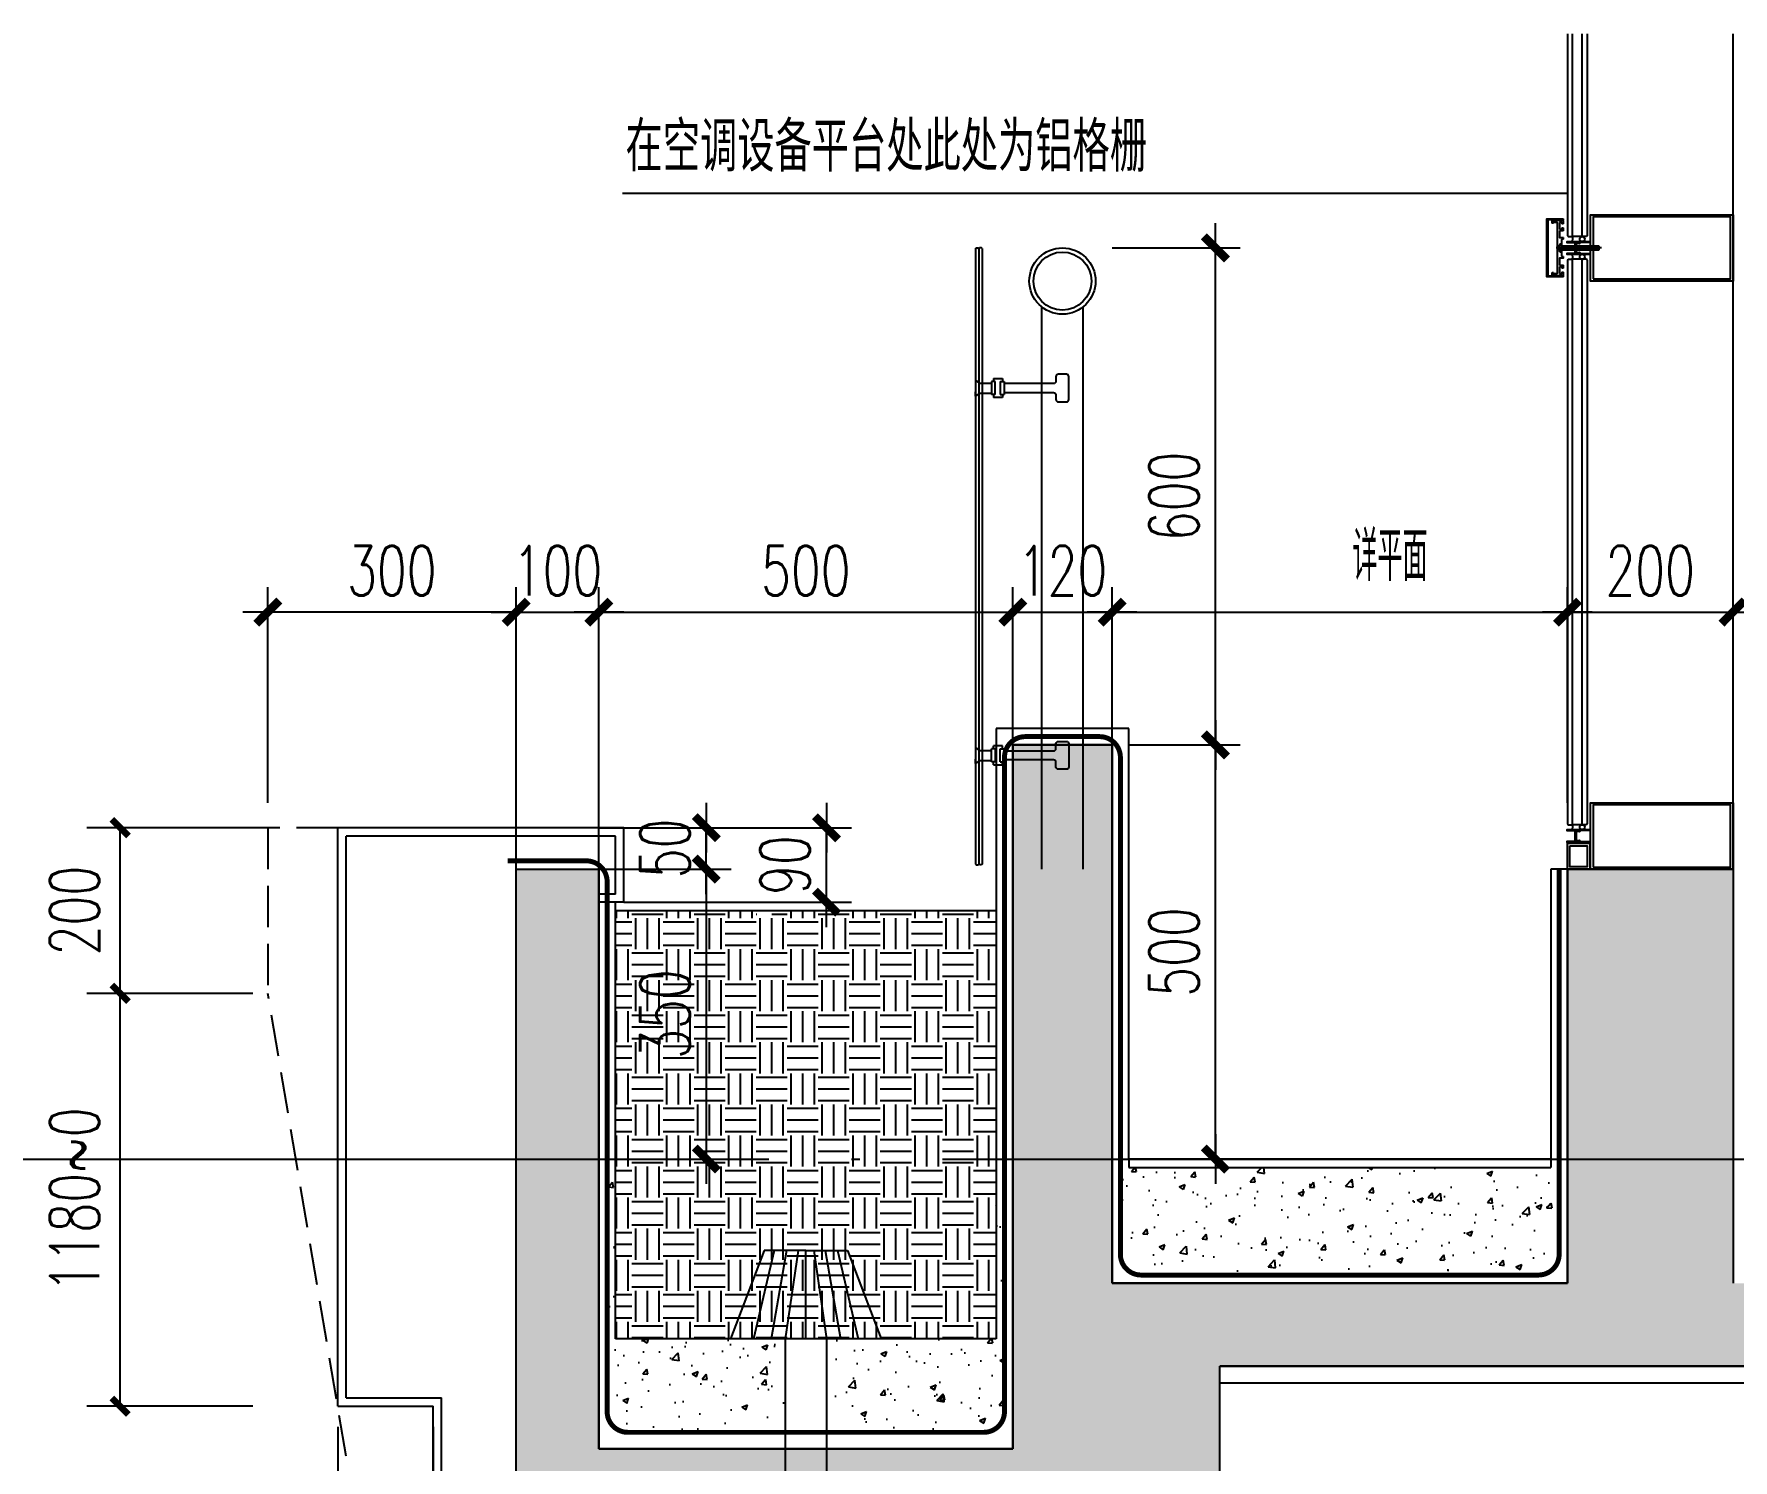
# Model space of a CAD drawing. Extents: x 1980812 to 2578970, y -669191 to 284498.
# Drawn here: x 2427848 to 2429900, y -397769 to -396048 of the extents above; entities that cross this region are included whole.
import ezdxf
from ezdxf.enums import TextEntityAlignment as Align

# ---------------------------------------------------------------- set-up
doc = ezdxf.new("R2010")
doc.units = 0
doc.header["$LTSCALE"] = 1000
doc.header["$MEASUREMENT"] = 0
for name, pattern in [('CENTER', [2, 1.25, -0.25, 0.25, -0.25]), ('DASH', [0.35, 0.25, -0.1]), ('DOTE', [2.42, 2, -0.2, 0.02, -0.2]), ('HIDDEN', [0.375, 0.25, -0.125]), ('HIDDEN2', [0.1875, 0.125, -0.0625])]:
    doc.linetypes.add(name, pattern=pattern)
for name, color, linetype in [('A-SECT-MCUT', 1, 'Continuous'), ('A-SECT-MCUT-FINE', 137, 'Continuous'), ('DIM_IDEN', 3, 'Continuous'), ('DIM_SYMB', 3, 'Continuous'), ('dote', 1, 'DOTE'), ('ELEV-4-RAIL', 251, 'Continuous'), ('PUB_DIM', 3, 'Continuous'), ('SF', 1, 'Continuous'), ('TEXT', 7, 'Continuous'), ('WALL', 4, 'Continuous'), ('WINDOW', 2, 'Continuous'), ('柱墙填充', 181, 'Continuous'), ('栏杆', 143, 'Continuous'), ('详细标注', 231, 'Continuous'), ('铝板', 31, 'Continuous'), ('防水卷材', 6, 'DASH'), ('面层', 31, 'Continuous')]:
    doc.layers.add(name, color=color, linetype=linetype)
doc.styles.add('_TCH_DIM_T3', font='SIMPLEX', dxfattribs={"width": 0.705882, "bigfont": 'GBCBIG'})
doc.styles.add('DIM_FONT', font='SIMPLEX', dxfattribs={"width": 0.7, "bigfont": 'GBCBIG'})
doc.styles.add('FSJ-SHX', font='txtw.shx', dxfattribs={"width": 0.75, "bigfont": 'hztxtw.shx'})
doc.styles.add('ROMANS', font='simplex_.ttf', dxfattribs={"width": 0.8, "height": 500})
doc.dimstyles.new('_TCH_ARCH&&20', dxfattribs={"dimtxt": 59.5, "dimasz": 20, "dimexe": 40, "dimexo": 4, "dimgap": 25.25, "dimtad": 1, "dimdec": 0, "dimzin": 0, "dimdsep": 46, "dimtxsty": '_TCH_DIM_T3', "dimblk": 'ARCHTICK', "dimcen": 0.09, "dimclrt": 7, "dimazin": 2, "dimtfac": 1, "dimtdec": 0, "dimtix": 1, "dimtmove": 2, "dimatfit": 3, "dimfxl": 1, "dimtolj": 1, "dimtzin": 0, "dimarcsym": 0})
doc.dimstyles.new('DIMN20', dxfattribs={"dimscale": 0.2, "dimtxt": 300, "dimasz": 1, "dimexe": 150, "dimexo": 0, "dimgap": 100, "dimtad": 1, "dimdec": 0, "dimzin": 0, "dimdsep": 46, "dimtxsty": 'DIM_FONT', "dimblk1": '_DIMX', "dimblk2": '_DIMX', "dimsah": 1, "dimcen": 0.09, "dimclrd": 256, "dimclre": 256, "dimclrt": 7, "dimadec": 0, "dimazin": 0, "dimtfac": 1, "dimtdec": 0, "dimtix": 1, "dimtmove": 2, "dimatfit": 3, "dimldrblk": '_DIMX', "dimfxl": 150, "dimtolj": 1, "dimtzin": 0, "dimarcsym": 0})

# ---------------------------------------------------------------- blocks, each defined once
blk = doc.blocks.new('M5x45_Pan')
at = {"color": 8, "linetype": 'HIDDEN'}
for p, q in [((0, 1.9), (45, 1.9)), ((44.4, -2.5), (44.4, 2.5)), ((0, -1.9), (45, -1.9))]:
    blk.add_line(p, q, dxfattribs=at)
at = {"color": 0, "linetype": 'ByBlock'}
blk.add_lwpolyline([(-1.4, -4.8), (0, -4.8), (0, 4.7), (-1.4, 4.7, 0.228537), (-2.2, 4.4, 0.349288), (-2.2, -4.4, 0.228537)], format="xyb", close=True, dxfattribs=at)
at = {"color": 8, "linetype": 'HIDDEN2'}
blk.add_lwpolyline([(-3.7, 0.7), (-1.8, 0.7), (-1.8, -0.8), (-3.7, -0.8)], dxfattribs=at)
at = {"color": 8, "linetype": 'ByBlock'}
blk.add_lwpolyline([(0, 2.5), (44.4, 2.5), (45, 1.9), (45, -1.9), (44.4, -2.5), (0, -2.5)], dxfattribs=at)
at = {"layer": 'TEXT', "color": 8, "linetype": 'CENTER'}
blk.add_line((48, 0), (-6.7, 0), dxfattribs=at)
at = {"layer": 'Defpoints', "color": 8, "style": 'ROMANS', "width": 0.8}
blk.add_text('M5x45', height=1, rotation=90, dxfattribs=at).set_placement((-1, 0), align=Align.MIDDLE)
blk = doc.blocks.new('_DIMX')
blk.add_line((-150, 0), (150, 0))
at = {"const_width": 50}
blk.add_lwpolyline([(-70, -70), (70, 70)], dxfattribs=at)
blk = doc.blocks.new('*D2652')
at = {"layer": 'Defpoints', "color": 0, "transparency": 16777216}
for p in [(2429170.2, -396905.8), (2429275, -396905.8), (2429170.2, -397405.8, 0)]:
    blk.add_point(p, dxfattribs=at)
at = {"layer": '详细标注', "lineweight": -2, "transparency": 16777216}
for p, q in [((2429170.2, -396905.8), (2429305, -396905.8)), ((2429275, -397405.6), (2429275, -396906)), ((2429170.2, -397405.8), (2429305, -397405.8))]:
    blk.add_line(p, q, dxfattribs=at)
at = {"layer": '详细标注', "lineweight": -2, "transparency": 16777216, "xscale": 0.2, "yscale": 0.2, "zscale": 0.2}
for p, rotation in [((2429275, -396905.8), 90), ((2429275, -397405.8), 270)]:
    blk.add_blockref('_DIMX', p, dxfattribs=dict(at, rotation=rotation))
at = {"layer": '详细标注', "color": 7, "transparency": 16777216, "insert": (2429225, -397155.8), "char_height": 60, "attachment_point": 5, "rotation": 90, "style": 'DIM_FONT'}
blk.add_mtext('\\A1;500', dxfattribs=at)
blk = doc.blocks.new('*D2252')
at = {"layer": 'Defpoints', "color": 0, "transparency": 16777216}
for p in [(2429150.2, -396305.8), (2429275, -396305.8), (2429170.2, -396905.8)]:
    blk.add_point(p, dxfattribs=at)
at = {"layer": '详细标注', "lineweight": -2, "transparency": 16777216}
for p, q in [((2429150.2, -396305.8), (2429305, -396305.8)), ((2429275, -396905.6), (2429275, -396306)), ((2429170.2, -396905.8), (2429305, -396905.8))]:
    blk.add_line(p, q, dxfattribs=at)
at = {"layer": '详细标注', "lineweight": -2, "transparency": 16777216, "xscale": 0.2, "yscale": 0.2, "zscale": 0.2}
for p, rotation in [((2429275, -396305.8), 90), ((2429275, -396905.8), 270)]:
    blk.add_blockref('_DIMX', p, dxfattribs=dict(at, rotation=rotation))
at = {"layer": '详细标注', "color": 7, "transparency": 16777216, "insert": (2429225, -396605.8), "char_height": 60, "attachment_point": 5, "rotation": 90, "style": 'DIM_FONT'}
blk.add_mtext('\\A1;600', dxfattribs=at)
blk = doc.blocks.new('*D2653')
at = {"layer": 'Defpoints', "color": 0, "transparency": 16777216}
for p in [(2428530.2, -396745.5), (2428430.2, -397055.8), (2428530.2, -397055.8)]:
    blk.add_point(p, dxfattribs=at)
at = {"layer": '详细标注', "lineweight": -2, "transparency": 16777216}
for p, q in [((2428430.2, -397055.8), (2428430.2, -396715.5)), ((2428530.2, -397055.8), (2428530.2, -396715.5)), ((2428430, -396745.5), (2428429.8, -396745.5)), ((2428430.2, -396745.5), (2428530.2, -396745.5)), ((2428530.4, -396745.5), (2428530.6, -396745.5))]:
    blk.add_line(p, q, dxfattribs=at)
at = {"layer": '详细标注', "lineweight": -2, "transparency": 16777216, "xscale": 0.2, "yscale": 0.2, "zscale": 0.2}
blk.add_blockref('_DIMX', (2428430.2, -396745.5), dxfattribs=at)
at = {"layer": '详细标注', "lineweight": -2, "transparency": 16777216, "xscale": 0.2, "yscale": 0.2, "zscale": 0.2, "rotation": 180}
blk.add_blockref('_DIMX', (2428530.2, -396745.5), dxfattribs=at)
at = {"layer": '详细标注', "color": 7, "transparency": 16777216, "insert": (2428480.2, -396695.5), "char_height": 60, "attachment_point": 5, "style": 'DIM_FONT'}
blk.add_mtext('\\A1;100', dxfattribs=at)
blk = doc.blocks.new('*D2654')
at = {"layer": 'Defpoints', "color": 0, "transparency": 16777216}
for p in [(2429030.2, -396745.5), (2429030.2, -396905.8), (2428530.2, -397055.8)]:
    blk.add_point(p, dxfattribs=at)
at = {"layer": '详细标注', "lineweight": -2, "transparency": 16777216}
for p, q in [((2428530.2, -397055.8), (2428530.2, -396715.5)), ((2429030.2, -396905.8), (2429030.2, -396715.5)), ((2428530.4, -396745.5), (2429030, -396745.5))]:
    blk.add_line(p, q, dxfattribs=at)
at = {"layer": '详细标注', "lineweight": -2, "transparency": 16777216, "xscale": 0.2, "yscale": 0.2, "zscale": 0.2, "rotation": 180}
blk.add_blockref('_DIMX', (2428530.2, -396745.5), dxfattribs=at)
at = {"layer": '详细标注', "lineweight": -2, "transparency": 16777216, "xscale": 0.2, "yscale": 0.2, "zscale": 0.2}
blk.add_blockref('_DIMX', (2429030.2, -396745.5), dxfattribs=at)
at = {"layer": '详细标注', "color": 7, "transparency": 16777216, "insert": (2428780.2, -396695.5), "char_height": 60, "attachment_point": 5, "style": 'DIM_FONT'}
blk.add_mtext('\\A1;500', dxfattribs=at)
blk = doc.blocks.new('*D2655')
at = {"layer": 'Defpoints', "color": 0, "transparency": 16777216}
for p in [(2429150.2, -396745.5), (2429030.2, -396905.8), (2429150.2, -396905.8)]:
    blk.add_point(p, dxfattribs=at)
at = {"layer": '详细标注', "lineweight": -2, "transparency": 16777216}
for p, q in [((2429030.2, -396905.8), (2429030.2, -396715.5)), ((2429150.2, -396905.8), (2429150.2, -396715.5)), ((2429030, -396745.5), (2429029.8, -396745.5)), ((2429030.2, -396745.5), (2429150.2, -396745.5)), ((2429150.4, -396745.5), (2429150.6, -396745.5))]:
    blk.add_line(p, q, dxfattribs=at)
at = {"layer": '详细标注', "lineweight": -2, "transparency": 16777216, "xscale": 0.2, "yscale": 0.2, "zscale": 0.2}
blk.add_blockref('_DIMX', (2429030.2, -396745.5), dxfattribs=at)
at = {"layer": '详细标注', "lineweight": -2, "transparency": 16777216, "xscale": 0.2, "yscale": 0.2, "zscale": 0.2, "rotation": 180}
blk.add_blockref('_DIMX', (2429150.2, -396745.5), dxfattribs=at)
at = {"layer": '详细标注', "color": 7, "transparency": 16777216, "insert": (2429090.2, -396695.5), "char_height": 60, "attachment_point": 5, "style": 'DIM_FONT'}
blk.add_mtext('\\A1;120', dxfattribs=at)
blk = doc.blocks.new('*D2255')
at = {"layer": 'Defpoints', "color": 0, "transparency": 16777216}
for p in [(2429700.2, -396745.5), (2429150.2, -396905.8), (2429700.2, -396975.8, 0)]:
    blk.add_point(p, dxfattribs=at)
at = {"layer": '详细标注', "lineweight": -2, "transparency": 16777216}
for p, q in [((2429150.2, -396905.8), (2429150.2, -396715.5)), ((2429700.2, -396975.8), (2429700.2, -396715.5)), ((2429150.4, -396745.5), (2429700, -396745.5))]:
    blk.add_line(p, q, dxfattribs=at)
at = {"layer": '详细标注', "lineweight": -2, "transparency": 16777216, "xscale": 0.2, "yscale": 0.2, "zscale": 0.2, "rotation": 180}
blk.add_blockref('_DIMX', (2429150.2, -396745.5), dxfattribs=at)
at = {"layer": '详细标注', "lineweight": -2, "transparency": 16777216, "xscale": 0.2, "yscale": 0.2, "zscale": 0.2}
blk.add_blockref('_DIMX', (2429700.2, -396745.5), dxfattribs=at)
at = {"layer": '详细标注', "color": 7, "transparency": 16777216, "insert": (2429485.9, -396678.1), "char_height": 60, "attachment_point": 5, "style": 'DIM_FONT'}
blk.add_mtext('\\A1;详平面', dxfattribs=at)
blk = doc.blocks.new('*D2256')
at = {"layer": 'Defpoints', "color": 0, "transparency": 16777216}
for p in [(2429900.2, -396745.5), (2429700.2, -396975.8), (2429900.2, -396975.8, 0)]:
    blk.add_point(p, dxfattribs=at)
at = {"layer": '详细标注', "lineweight": -2, "transparency": 16777216}
for p, q in [((2429700.2, -396975.8), (2429700.2, -396715.5)), ((2429900.2, -396975.8), (2429900.2, -396715.5)), ((2429700.4, -396745.5), (2429900, -396745.5))]:
    blk.add_line(p, q, dxfattribs=at)
at = {"layer": '详细标注', "lineweight": -2, "transparency": 16777216, "xscale": 0.2, "yscale": 0.2, "zscale": 0.2, "rotation": 180}
blk.add_blockref('_DIMX', (2429700.2, -396745.5), dxfattribs=at)
at = {"layer": '详细标注', "lineweight": -2, "transparency": 16777216, "xscale": 0.2, "yscale": 0.2, "zscale": 0.2}
blk.add_blockref('_DIMX', (2429900.2, -396745.5), dxfattribs=at)
at = {"layer": '详细标注', "color": 7, "transparency": 16777216, "insert": (2429800.2, -396695.5), "char_height": 60, "attachment_point": 5, "style": 'DIM_FONT'}
blk.add_mtext('\\A1;200', dxfattribs=at)
blk = doc.blocks.new('A$C4E184874')
at = {"layer": 'A-SECT-MCUT'}
for radius in [40, 35]:
    blk.add_circle((-50, 710), radius, dxfattribs=at)
at = {"layer": 'A-SECT-MCUT-FINE'}
for p, q in [((-75, 0), (-75, 678.8)), ((-25, 0), (-25, 678.8)), ((-150.2, 586.9), (-135.6, 586.9)), ((-150.2, 574.8), (-135.6, 574.8)), ((-135.6, 588.6), (-135.6, 573)), ((-131.2, 588.6), (-135.6, 588.6)), ((-133.4, 592.2), (-133.4, 588.6)), ((-133.4, 592.2), (-122.6, 592.2)), ((-131.2, 573), (-131.2, 588.6)), ((-125.1, 588.6), (-120.4, 588.6)), ((-125.1, 588.6), (-125.1, 573)), ((-122.6, 592.2), (-122.6, 588.6)), ((-120.4, 588.6), (-120.4, 573)), ((-120.4, 588.4), (-120.4, 587.1)), ((-131.2, 573), (-135.6, 573)), ((-133.4, 572.8), (-133.4, 573)), ((-133.4, 572.8), (-133.4, 569.4)), ((-125.6, 569.4), (-133.4, 569.4)), ((-122.6, 569.4), (-125.6, 569.4)), ((-125.1, 573), (-120.4, 573)), ((-122.6, 573), (-122.6, 569.4)), ((-120.4, 574.5), (-120.4, 573.2)), ((-131.2, 145.1), (-135.6, 145.1)), ((-125.6, 148.8), (-133.4, 148.8)), ((-133.4, 145.4), (-133.4, 148.8)), ((-133.4, 145.4), (-133.4, 145.1)), ((-131.2, 145.1), (-131.2, 129.6)), ((-122.6, 148.8), (-125.6, 148.8)), ((-125.1, 145.1), (-120.4, 145.1)), ((-125.1, 129.6), (-125.1, 145.1)), ((-122.6, 145.1), (-122.6, 148.8)), ((-120.4, 129.6), (-120.4, 145.1)), ((-120.4, 143.7), (-120.4, 145)), ((-131.2, 129.6), (-135.6, 129.6)), ((-133.4, 125.9), (-133.4, 129.6)), ((-133.4, 125.9), (-122.6, 125.9)), ((-125.1, 129.6), (-120.4, 129.6)), ((-122.6, 125.9), (-122.6, 129.6)), ((-120.4, 129.8), (-120.4, 131.1))]:
    blk.add_line(p, q, dxfattribs=at)
for points in [[(-109.9, 575.4), (-60.8, 575.4, -0.414214), (-57.8, 572.4), (-57.8, 567, 0.44229), (-54.8, 564), (-45.2, 564, 0.398045), (-42.3, 567), (-42.3, 594.6, 0.414214), (-45.3, 597.6), (-54.8, 597.6, 0.414214), (-57.8, 594.6), (-57.8, 589.2, -0.414214), (-60.8, 586.2), (-109.9, 586.2)], [(-109.9, 142.8), (-60.8, 142.8, 0.414214), (-57.8, 145.8), (-57.8, 151.2, -0.44229), (-54.8, 154.2), (-45.2, 154.2, -0.398045), (-42.3, 151.2), (-42.3, 123.6, -0.414214), (-45.3, 120.6), (-54.8, 120.6, -0.414214), (-57.8, 123.6), (-57.8, 129, 0.414214), (-60.8, 132), (-109.9, 132)]]:
    blk.add_lwpolyline(points, format="xyb", dxfattribs=at)
for points in [[(-150.2, 586.9), (-155, 590.8), (-155, 585.4)], [(-150.2, 574.8), (-155, 570.9), (-155, 576.3)], [(-108.9, 586.2), (-120.4, 586.2)], [(-120.4, 575.4), (-108.9, 575.4)], [(-120.4, 142.8), (-108.9, 142.8)], [(-108.9, 132), (-120.4, 132)]]:
    blk.add_lwpolyline(points, dxfattribs=at)
at = {"layer": 'DIM_IDEN'}
blk.add_circle((-25, 318.4), 0, dxfattribs=at)
at = {"layer": 'ELEV-4-RAIL'}
for p, q in [((-135.6, 129.6), (-135.6, 145.1)), ((-150.2, 143.4), (-135.6, 143.4)), ((-150.2, 131.3), (-135.6, 131.3))]:
    blk.add_line(p, q, dxfattribs=at)
for points in [[(-150.2, 143.4), (-155, 147.3), (-155, 141.9)], [(-150.2, 131.3), (-155, 127.4), (-155, 132.8)]]:
    blk.add_lwpolyline(points, dxfattribs=at)
at = {"layer": 'WINDOW'}
for p, q in [((-155, 749.4), (-154.4, 750)), ((-155, 749.4), (-155, 5.9)), ((-154.4, 750), (-152, 750)), ((-152, 750), (-151.1, 749.1)), ((-150.1, 750), (-151.1, 749.1)), ((-151.1, 749.1), (-151.1, 6.2)), ((-147.7, 750), (-150.1, 750)), ((-147.1, 749.4), (-147.7, 750)), ((-147.1, 749.4), (-147.1, 5.9)), ((-155, 5.9), (-154.4, 5.3)), ((-154.4, 5.3), (-152, 5.3)), ((-152, 5.3), (-151.1, 6.2)), ((-150.1, 5.3), (-151.1, 6.2)), ((-147.7, 5.3), (-150.1, 5.3)), ((-147.1, 5.9), (-147.7, 5.3))]:
    blk.add_line(p, q, dxfattribs=at)
blk = doc.blocks.new('*D2225')
at = {"layer": 'Defpoints', "color": 0, "transparency": 16777216}
for p in [(2428130.2, -396745.5), (2428130.2, -396975.8), (2428430.2, -396975.8)]:
    blk.add_point(p, dxfattribs=at)
at = {"layer": '详细标注', "lineweight": -2, "transparency": 16777216}
for p, q in [((2428130.2, -396975.8), (2428130.2, -396715.5)), ((2428430.2, -396975.8), (2428430.2, -396715.5)), ((2428430, -396745.5), (2428130.4, -396745.5))]:
    blk.add_line(p, q, dxfattribs=at)
at = {"layer": '详细标注', "lineweight": -2, "transparency": 16777216, "xscale": 0.2, "yscale": 0.2, "zscale": 0.2, "rotation": 180}
blk.add_blockref('_DIMX', (2428130.2, -396745.5), dxfattribs=at)
at = {"layer": '详细标注', "lineweight": -2, "transparency": 16777216, "xscale": 0.2, "yscale": 0.2, "zscale": 0.2}
blk.add_blockref('_DIMX', (2428430.2, -396745.5), dxfattribs=at)
at = {"layer": '详细标注', "color": 7, "transparency": 16777216, "insert": (2428280.2, -396695.5), "char_height": 60, "attachment_point": 5, "style": 'DIM_FONT'}
blk.add_mtext('\\A1;300', dxfattribs=at)
blk = doc.blocks.new('_ArchTick')
at = {"color": 0, "linetype": 'ByBlock', "const_width": 0.4}
blk.add_lwpolyline([(-0.5, -0.5), (0.5, 0.5)], dxfattribs=at)
blk = doc.blocks.new('*D2183')
at = {"layer": 'Defpoints', "color": 0, "transparency": 16777216}
for p in [(2427951.9, -397205.8), (2428116.1, -397205.8), (2428116.1, -397704.1, 0)]:
    blk.add_point(p, dxfattribs=at)
at = {"layer": 'PUB_DIM', "color": 0, "lineweight": -2, "transparency": 16777216}
for p, q in [((2428112.1, -397205.8), (2427911.9, -397205.8)), ((2427951.9, -397704.1), (2427951.9, -397205.8)), ((2428112.1, -397704.1), (2427911.9, -397704.1))]:
    blk.add_line(p, q, dxfattribs=at)
at = {"layer": 'PUB_DIM', "color": 0, "lineweight": -2, "transparency": 16777216, "xscale": 20, "yscale": 20, "zscale": 20}
for p, rotation in [((2427951.9, -397205.8), 90), ((2427951.9, -397704.1), 270)]:
    blk.add_blockref('_ArchTick', p, dxfattribs=dict(at, rotation=rotation))
at = {"layer": 'PUB_DIM', "color": 7, "transparency": 16777216, "insert": (2427896.9, -397455), "char_height": 59.5, "attachment_point": 5, "rotation": 90, "style": '_TCH_DIM_T3'}
blk.add_mtext('\\A1;1180~0', dxfattribs=at)
blk = doc.blocks.new('*D2184')
at = {"layer": 'Defpoints', "color": 0, "transparency": 16777216}
for p in [(2427951.9, -397005.8), (2428116.1, -397005.8), (2428116.1, -397205.8)]:
    blk.add_point(p, dxfattribs=at)
at = {"layer": 'PUB_DIM', "color": 0, "lineweight": -2, "transparency": 16777216}
for p, q in [((2428112.1, -397005.8), (2427911.9, -397005.8)), ((2427951.9, -397205.8), (2427951.9, -397005.8)), ((2428112.1, -397205.8), (2427911.9, -397205.8))]:
    blk.add_line(p, q, dxfattribs=at)
at = {"layer": 'PUB_DIM', "color": 0, "lineweight": -2, "transparency": 16777216, "xscale": 20, "yscale": 20, "zscale": 20}
for p, rotation in [((2427951.9, -397005.8), 90), ((2427951.9, -397205.8), 270)]:
    blk.add_blockref('_ArchTick', p, dxfattribs=dict(at, rotation=rotation))
at = {"layer": 'PUB_DIM', "color": 7, "transparency": 16777216, "insert": (2427896.9, -397105.8), "char_height": 59.5, "attachment_point": 5, "rotation": 90, "style": '_TCH_DIM_T3'}
blk.add_mtext('\\A1;200', dxfattribs=at)
blk = doc.blocks.new('*D2185')
at = {"layer": 'Defpoints', "color": 0, "transparency": 16777216}
for p in [(2428214.8, -397725.2), (2428330.2, -397725.2), (2428330.2, -397876.4)]:
    blk.add_point(p, dxfattribs=at)
at = {"layer": 'PUB_DIM', "color": 0, "lineweight": -2, "transparency": 16777216}
for p, q in [((2428214.8, -397729.2), (2428214.8, -397916.4)), ((2428330.2, -397729.2), (2428330.2, -397916.4)), ((2428214.8, -397876.4), (2428330.2, -397876.4))]:
    blk.add_line(p, q, dxfattribs=at)
at = {"layer": 'PUB_DIM', "color": 0, "lineweight": -2, "transparency": 16777216, "xscale": 20, "yscale": 20, "zscale": 20, "rotation": 180}
blk.add_blockref('_ArchTick', (2428214.8, -397876.4), dxfattribs=at)
at = {"layer": 'PUB_DIM', "color": 0, "lineweight": -2, "transparency": 16777216, "xscale": 20, "yscale": 20, "zscale": 20}
blk.add_blockref('_ArchTick', (2428330.2, -397876.4), dxfattribs=at)
at = {"layer": 'PUB_DIM', "color": 7, "transparency": 16777216, "insert": (2428280, -397963.1), "char_height": 59.5, "attachment_point": 5, "style": '_TCH_DIM_T3'}
blk.add_mtext('\\A1;0~200', dxfattribs=at)
blk = doc.blocks.new('*D2633')
at = {"layer": 'Defpoints', "color": 0, "transparency": 16777216}
for p in [(2428560.2, -397005.8, 0), (2428805.2, -397005.8), (2428560.2, -397095.8, 0)]:
    blk.add_point(p, dxfattribs=at)
at = {"layer": '详细标注', "lineweight": -2, "transparency": 16777216}
for p, q in [((2428560.2, -397005.8), (2428835.2, -397005.8)), ((2428805.2, -397005.6), (2428805.2, -397005.4)), ((2428805.2, -397095.8), (2428805.2, -397005.8)), ((2428560.2, -397095.8), (2428835.2, -397095.8)), ((2428805.2, -397096), (2428805.2, -397096.2))]:
    blk.add_line(p, q, dxfattribs=at)
at = {"layer": '详细标注', "lineweight": -2, "transparency": 16777216, "xscale": 0.2, "yscale": 0.2, "zscale": 0.2}
for p, rotation in [((2428805.2, -397005.8), 270), ((2428805.2, -397095.8), 90)]:
    blk.add_blockref('_DIMX', p, dxfattribs=dict(at, rotation=rotation))
at = {"layer": '详细标注', "color": 7, "transparency": 16777216, "insert": (2428755.2, -397050.8), "char_height": 60, "attachment_point": 5, "rotation": 90, "style": 'DIM_FONT'}
blk.add_mtext('\\A1;90', dxfattribs=at)
blk = doc.blocks.new('*D2634')
at = {"layer": 'Defpoints', "color": 0, "transparency": 16777216}
for p in [(2428530.2, -397005.8, 0), (2428660, -397005.8), (2428530.2, -397055.8)]:
    blk.add_point(p, dxfattribs=at)
at = {"layer": '详细标注', "lineweight": -2, "transparency": 16777216}
for p, q in [((2428530.2, -397005.8), (2428690, -397005.8)), ((2428660, -397005.6), (2428660, -397005.4)), ((2428660, -397055.8), (2428660, -397005.8)), ((2428530.2, -397055.8), (2428690, -397055.8)), ((2428660, -397056), (2428660, -397056.2))]:
    blk.add_line(p, q, dxfattribs=at)
at = {"layer": '详细标注', "lineweight": -2, "transparency": 16777216, "xscale": 0.2, "yscale": 0.2, "zscale": 0.2}
for p, rotation in [((2428660, -397005.8), 270), ((2428660, -397055.8), 90)]:
    blk.add_blockref('_DIMX', p, dxfattribs=dict(at, rotation=rotation))
at = {"layer": '详细标注', "color": 7, "transparency": 16777216, "insert": (2428610, -397030.8), "char_height": 60, "attachment_point": 5, "rotation": 90, "style": 'DIM_FONT'}
blk.add_mtext('\\A1;50', dxfattribs=at)
blk = doc.blocks.new('*D2635')
at = {"layer": 'Defpoints', "color": 0, "transparency": 16777216}
for p in [(2428530.2, -397055.8), (2428530.2, -397405.8), (2428660, -397405.8)]:
    blk.add_point(p, dxfattribs=at)
at = {"layer": '详细标注', "lineweight": -2, "transparency": 16777216}
for p, q in [((2428530.2, -397055.8), (2428690, -397055.8)), ((2428660, -397056), (2428660, -397405.6)), ((2428530.2, -397405.8), (2428690, -397405.8))]:
    blk.add_line(p, q, dxfattribs=at)
at = {"layer": '详细标注', "lineweight": -2, "transparency": 16777216, "xscale": 0.2, "yscale": 0.2, "zscale": 0.2}
for p, rotation in [((2428660, -397055.8), 90), ((2428660, -397405.8), 270)]:
    blk.add_blockref('_DIMX', p, dxfattribs=dict(at, rotation=rotation))
at = {"layer": '详细标注', "color": 7, "transparency": 16777216, "insert": (2428610, -397230.8), "char_height": 60, "attachment_point": 5, "rotation": 90, "style": 'DIM_FONT'}
blk.add_mtext('\\A1;350', dxfattribs=at)

msp = doc.modelspace()

# ---------------------------------------------------------------- hatches: boundary and pattern name
at = {"layer": '柱墙填充'}
h = msp.add_hatch(dxfattribs=at)
h.set_pattern_fill('钢筋混凝土', color=256, scale=20)
h.set_pattern_definition([(45, (-20463.054, 15232.77), (-35.3553391, 35.3553391), []), (50, (-20463.05, 15232.77), (143.4520365, -12.550427), [15, -165]), (355, (-20463.05, 15232.77), (-27.750267, 150.438427), [12, -132]), (100.4514, (-20451.1, 15231.72), (115.701876, 137.8879084), [12.748038, -140.228422]), (46.1842, (-20463.05, 15272.77), (213.44821, -33.103803), [22.5, -247.5]), (96.6356, (-20445.27, 15270), (186.932541, 194.823574), [19.122058, -210.3426]), (351.1842, (-20463.05, 15272.77), (186.93239, 194.82372), [18, -198]), (21, (-20443.05, 15262.77), (119.3814104, -80.523778), [15, -165]), (326, (-20443.05, 15262.77), (48.663066, 145.030009), [12, -132]), (71.4514, (-20433.1, 15256.06), (168.044526, 64.506099), [12.748038, -140.228422]), (37.5, (-20463.054, 15232.77), (2.4319711, 66.5787708), [0, -130.4, 0, -134, 0, -132.5]), (7.5, (-20463.054, 15232.77), (52.6139075, 78.8823424), [0, -76.4, 0, -127.4, 0, -50.5]), (327.5, (-20507.654, 15232.77), (106.7644872, -4.5109743), [0, -50, 0, -156, 0, -207]), (317.5, (-20527.65, 15232.77), (116.637234, 20.0209965), [0, -65, 0, -103.6, 0, -147])])
h.paths.add_polyline_path([(2428430.2, -397055.9), (2428430.2, -398305.8), (2428580.2, -398305.8), (2428580.2, -397855.8), (2429030.2, -397855.8), (2429030.2, -398305.8), (2429280.2, -398305.8), (2429280.2, -397655.8), (2431028.7, -397655.8), (2431028.7, -398305.8), (2431428.7, -398305.8), (2431428.7, -397655.8), (2432076.1, -397655.8), (2432076.1, -397555.8), (2429900.2, -397555.8), (2429900.2, -397055.8), (2429700.2, -397055.8), (2429700.2, -397555.8), (2429150.2, -397555.8), (2429150.2, -396905.8), (2429030.2, -396905.8), (2429030.2, -397755.8), (2428530.2, -397755.8), (2428530.2, -397055.8)])
h = msp.add_hatch(dxfattribs=at)
h.set_pattern_fill('土壤', color=252, scale=10)
h.set_pattern_definition([(0, (-490692.32, 531427.342), (37.5, 37.5), [37.5, -37.5]), (0, (-490692.32, 531441.405), (37.5, 37.5), [37.5, -37.5]), (0, (-490692.32, 531455.467), (37.5, 37.5), [37.5, -37.5]), (90, (-490687.634, 531460.155), (-37.5, 37.5), [37.5, -37.5]), (90, (-490673.57, 531460.155), (-37.5, 37.5), [37.5, -37.5]), (90, (-490659.51, 531460.155), (-37.5, 37.5), [37.5, -37.5])])
h.paths.add_polyline_path([(2429010.2, -397105.8), (2428740.2, -397105.8, -0.414214), (2428730.2, -397115.8, -0.414214), (2428720.2, -397105.8), (2428550.2, -397105.8), (2428550.2, -397405.8), (2429010.2, -397405.8)])
h.paths.add_polyline_path([(2429010.2, -397405.8), (2428550.2, -397405.8), (2428550.2, -397623), (2429010.2, -397623)])
h = msp.add_hatch(dxfattribs=at)
h.set_pattern_fill('混凝土', color=256, scale=10)
h.set_pattern_definition([(50, (2419804.73, -516489.725), (71.726018, -6.275213), [7.5, -82.5]), (355, (2419804.73, -516489.725), (-13.875133, 75.219213), [6, -66]), (100.4514, (2419810.71, -516490.25), (57.85094, 68.943954), [6.37402, -70.11421]), (46.1842, (2419804.73, -516469.725), (106.724105, -16.5519), [11.25, -123.75]), (96.6356, (2419813.62, -516471.1), (93.46627, 97.41179), [9.56103, -105.1713]), (351.1842, (2419804.73, -516469.72), (93.46619, 97.41186), [9, -99]), (21, (2419814.73, -516474.725), (59.690705, -40.26189), [7.5, -82.5]), (326, (2419814.73, -516474.725), (24.331533, 72.515005), [6, -66]), (71.4514, (2419819.704, -516478.08), (84.022263, 32.25305), [6.37402, -70.11421]), (37.5, (2419804.73, -516489.725), (1.2159855, 33.2893854), [0, -65.2, 0, -67, 0, -66.25]), (7.5, (2419804.73, -516489.725), (26.306954, 39.441171), [0, -38.2, 0, -63.7, 0, -25.25]), (327.5, (2419782.43, -516489.725), (53.3822436, -2.255487), [0, -25, 0, -78, 0, -103.5]), (317.5, (2419772.43, -516489.725), (58.318617, 10.010498), [0, -32.5, 0, -51.8, 0, -73.5])])
h.paths.add_polyline_path([(2429690.2, -397405.8), (2429680.2, -397405.8), (2429680.2, -397415.8), (2429170.2, -397415.8), (2429170.2, -397405.8), (2429160.2, -397405.8), (2429160.2, -397520.8, 0.414214), (2429185.2, -397545.8), (2429665.2, -397545.8, 0.414214), (2429690.2, -397520.8)])
h.paths.add_polyline_path([(2429020.2, -397405.8), (2429010.2, -397405.8), (2429010.2, -397623), (2428805.2, -397623), (2428805.2, -397735.7), (2428995.2, -397735.7, 0.414214), (2429020.2, -397710.7)])
h.paths.add_polyline_path([(2428755.2, -397623), (2428550.2, -397623), (2428550.2, -397405.8), (2428540.2, -397405.8), (2428540.2, -397710.7, 0.414214), (2428565.2, -397735.7), (2428755.2, -397735.7)])

# ---------------------------------------------------------------- linework, layer by layer
at = {"layer": 'A-SECT-MCUT', "elevation": 0}
for points in [[(2429900.2, -396305.8), (2429900.2, -396345.8), (2429764.6, -396345.8), (2429728.2, -396345.8), (2429728.2, -396313.6), (2429711.5, -396313.6), (2429711.5, -396312.7), (2429715, -396311.9), (2429715.6, -396312.4), (2429728.2, -396312.4), (2429728.2, -396305.8), (2429728.2, -396299.3), (2429715.6, -396299.3), (2429715, -396299.8), (2429711.5, -396299), (2429711.5, -396298.1), (2429728.2, -396298.1), (2429728.2, -396265.8), (2429764.6, -396265.8), (2429900.2, -396265.8)], [(2429731.2, -396343.3), (2429897.2, -396343.3), (2429897.2, -396305.8), (2429897.2, -396268.3), (2429731.2, -396268.3)], [(2429710.9, -396311.2), (2429714.8, -396310.8), (2429715.6, -396311.9), (2429715, -396312.4), (2429714.5, -396311.9), (2429710.9, -396312.7), (2429710.9, -396313.6), (2429699.7, -396313.6), (2429699.7, -396312.1), (2429709.7, -396312.1), (2429709.7, -396299.6), (2429699.7, -396299.6), (2429699.7, -396298.1), (2429710.9, -396298.1), (2429710.9, -396298.9), (2429714.5, -396299.8), (2429715, -396299.3), (2429715.6, -396299.7), (2429714.8, -396300.8), (2429710.9, -396300.5)]]:
    msp.add_lwpolyline(points, close=True, dxfattribs=at)
for points in [[(2429694.7, -396340.8), (2429675.2, -396340.8), (2429675.2, -396270.8), (2429694.7, -396270.8, -0.414214), (2429695.2, -396271.3), (2429695.2, -396271.6, -0.351524), (2429694.8, -396272.1), (2429691, -396273, -0.256425), (2429690.5, -396272.8), (2429689.9, -396272.2, 0.198912), (2429689.5, -396272), (2429683.7, -396272, 0.414214), (2429683.2, -396272.5), (2429683.2, -396275.5, -0.414214), (2429682.7, -396276), (2429682.2, -396276, -0.414214), (2429681.7, -396275.5), (2429681.7, -396272.5, 0.414214), (2429681.2, -396272), (2429677.2, -396272, 0.414214), (2429676.7, -396272.5), (2429676.7, -396339.1, 0.414214), (2429677.2, -396339.6), (2429681.2, -396339.6, 0.414214), (2429681.7, -396339.1), (2429681.7, -396336.1, -0.414214), (2429682.2, -396335.6), (2429682.7, -396335.6, -0.414214), (2429683.2, -396336.1), (2429683.2, -396339.1, 0.414214), (2429683.7, -396339.6), (2429689.5, -396339.6, 0.198912), (2429689.9, -396339.5), (2429690.5, -396338.8, -0.256425), (2429691, -396338.7), (2429694.8, -396339.5, -0.351524), (2429695.2, -396340), (2429695.2, -396340.3, -0.414214)], [(2429695.2, -396294.8, -0.414214), (2429694.7, -396295.3), (2429693.7, -396295.3, 0.414214), (2429693.2, -396295.8), (2429693.2, -396315.8, 0.414214), (2429693.7, -396316.3), (2429694.7, -396316.3, -0.414214), (2429695.2, -396316.8), (2429695.2, -396317.8, -0.414214), (2429694.7, -396318.3), (2429690.7, -396318.3), (2429690.7, -396326.1, 0.414214), (2429691.2, -396326.6), (2429694.7, -396326.6, -0.414214), (2429695.2, -396327.1), (2429695.2, -396329.6, -0.414214), (2429694.7, -396330.1), (2429694.2, -396330.1, -0.414214), (2429693.7, -396329.6), (2429693.7, -396329.1, 0.414214), (2429693.2, -396328.6), (2429691.2, -396328.6, 0.414214), (2429690.7, -396329.1), (2429690.7, -396336.1, 0.414214), (2429691.2, -396336.6), (2429693.2, -396336.6, 0.414214), (2429693.7, -396336.1), (2429693.7, -396335.6, -0.414214), (2429694.2, -396335.1), (2429694.7, -396335.1, -0.414214), (2429695.2, -396335.6), (2429695.2, -396338.8, -0.479811), (2429694.6, -396339.3), (2429690.9, -396338.5, 0.256425), (2429690.5, -396338.6), (2429689.8, -396339.3, -0.198912), (2429689.4, -396339.4), (2429686.5, -396339.4, -0.10157), (2429686.3, -396339.4), (2429683.8, -396338.3, -0.300021), (2429683.5, -396337.9), (2429683.5, -396337.1, -0.414214), (2429684, -396336.6), (2429687.7, -396336.6, 0.414214), (2429688.2, -396336.1), (2429688.2, -396329.3), (2429688.2, -396282.3), (2429688.2, -396275.6, 0.414214), (2429687.7, -396275.1), (2429684, -396275.1, -0.414214), (2429683.5, -396274.6), (2429683.5, -396273.8, -0.300021), (2429683.8, -396273.3), (2429686.3, -396272.3, -0.10157), (2429686.5, -396272.2), (2429689.4, -396272.2, -0.198912), (2429689.8, -396272.4), (2429690.5, -396273, 0.256425), (2429690.9, -396273.2), (2429694.6, -396272.4, -0.479811), (2429695.2, -396272.9), (2429695.2, -396276.1, -0.414214), (2429694.7, -396276.6), (2429694.2, -396276.6, -0.414214), (2429693.7, -396276.1), (2429693.7, -396275.6, 0.414214), (2429693.2, -396275.1), (2429691.2, -396275.1, 0.414214), (2429690.7, -396275.6), (2429690.7, -396282.6, 0.414214), (2429691.2, -396283.1), (2429693.2, -396283.1, 0.414214), (2429693.7, -396282.6), (2429693.7, -396282.1, -0.414214), (2429694.2, -396281.6), (2429694.7, -396281.6, -0.414214), (2429695.2, -396282.1), (2429695.2, -396284.6, -0.414214), (2429694.7, -396285.1), (2429691.2, -396285.1, 0.414214), (2429690.7, -396285.6), (2429690.7, -396293.3), (2429694.7, -396293.3, -0.414214), (2429695.2, -396293.8)]]:
    msp.add_lwpolyline(points, format="xyb", close=True, dxfattribs=at)
at = {"layer": 'A-SECT-MCUT'}
for points in [[(2429900.2, -397015.8), (2429900.2, -397055.8), (2429764.6, -397055.8), (2429728.2, -397055.8), (2429728.2, -397023.6), (2429711.5, -397023.6), (2429711.5, -397022.7), (2429715, -397021.9), (2429715.6, -397022.4), (2429728.2, -397022.4), (2429728.2, -397015.8), (2429728.2, -397009.3), (2429715.6, -397009.3), (2429715, -397009.8), (2429711.5, -397009), (2429711.5, -397008.1), (2429728.2, -397008.1), (2429728.2, -396975.8), (2429764.6, -396975.8), (2429900.2, -396975.8)], [(2429731.2, -397053.3), (2429897.2, -397053.3), (2429897.2, -397015.8), (2429897.2, -396978.3), (2429731.2, -396978.3)], [(2429710.9, -397021.2), (2429714.8, -397020.8), (2429715.6, -397021.9), (2429715, -397022.4), (2429714.5, -397021.9), (2429710.9, -397022.7), (2429710.9, -397023.6), (2429699.7, -397023.6), (2429699.7, -397022.1), (2429709.7, -397022.1), (2429709.7, -397009.6), (2429699.7, -397009.6), (2429699.7, -397008.1), (2429710.9, -397008.1), (2429710.9, -397008.9), (2429714.5, -397009.8), (2429715, -397009.3), (2429715.6, -397009.7), (2429714.8, -397010.8), (2429710.9, -397010.5)], [(2429700.2, -397024.6), (2429727.2, -397024.6), (2429727.2, -397055.8), (2429700.2, -397055.8)], [(2429703.2, -397027.6), (2429724.2, -397027.6), (2429724.2, -397052.8), (2429703.2, -397052.8)]]:
    msp.add_lwpolyline(points, close=True, dxfattribs=at)
at = {"layer": 'A-SECT-MCUT-FINE'}
for p, q in [((2429900.2, -397055.8, 0), (2429900.2, -396047.5, 0)), ((2429719.2, -396292.1, 0), (2429705.2, -396292.1, 0)), ((2429719.2, -396319.5, 0), (2429705.2, -396319.5, 0)), ((2429719.2, -397002.1), (2429705.2, -397002.1))]:
    msp.add_line(p, q, dxfattribs=at)
for centre in [(2429718.1, -396295.1, 0), (2429718.1, -396316.5, 0), (2429718.1, -397005.1)]:
    msp.add_circle(centre, 2.98, dxfattribs=at)
for centre, start, end in [((2429701.5, -396294.6, 0), 320.5682, 27.9183), ((2429701.5, -396317, 0), 332.0817, 39.4318), ((2429701.5, -397004.6), 320.5682, 27.9183)]:
    msp.add_arc(centre, 5.39, start, end, dxfattribs=at)
at = {"layer": 'DIM_SYMB'}
msp.add_line((2428558.7, -396239.7, 0), (2429700.2, -396239.7, 0), dxfattribs=at)
at = {"layer": 'dote', "linetype": 'DOTE', "ltscale": 0.5}
msp.add_line((2427735.5, -397405.8), (2432076.1, -397405.8, 0), dxfattribs=at)
at = {"layer": 'WALL'}
for p, q in [((2429030.2, -397755.8, 0), (2429030.2, -396905.8)), ((2429030.2, -396905.8), (2429150.2, -396905.8)), ((2429150.2, -396905.8), (2429030.2, -396905.8)), ((2429030.2, -396905.8), (2429030.2, -397755.8)), ((2429030.2, -397755.8), (2429030.2, -396905.8)), ((2429030.2, -396905.8), (2429150.2, -396905.8)), ((2429150.2, -397555.8), (2429150.2, -396905.8)), ((2429150.2, -397555.8), (2429150.2, -396905.8)), ((2429150.2, -396905.8), (2429150.2, -397555.8)), ((2428430.2, -397055.9), (2428530.2, -397055.8)), ((2428430.2, -398305.8), (2428430.2, -397055.9)), ((2428530.2, -397755.8), (2428530.2, -397055.8)), ((2428530.2, -397755.8), (2428530.2, -397055.8)), ((2428530.2, -397055.8), (2428530.2, -397755.8)), ((2429700.2, -397555.8, 0), (2429700.2, -397055.8)), ((2429700.2, -397055.8), (2429900.2, -397055.8)), ((2429900.2, -397055.8), (2429700.2, -397055.8)), ((2429700.2, -397055.8), (2429700.2, -397555.8)), ((2429700.2, -397555.8), (2429700.2, -397055.8)), ((2429700.2, -397055.8), (2429900.2, -397055.8)), ((2429900.2, -397055.8), (2429900.2, -397555.8)), ((2429150.2, -397555.8, 0), (2429700.2, -397555.8, 0)), ((2429700.2, -397555.8), (2429150.2, -397555.8)), ((2429150.2, -397555.8), (2429700.2, -397555.8)), ((2429280.2, -397655.8, 0), (2429800.2, -397655.8, 0)), ((2429280.2, -397655.8, 0), (2431028.7, -397655.8)), ((2429280.2, -397655.8), (2429800.2, -397655.8)), ((2429280.2, -397655.8), (2431028.7, -397655.8)), ((2429280.2, -398305.8), (2429280.2, -397655.8)), ((2431028.7, -397655.8), (2429280.2, -397655.8)), ((2428530.2, -397755.8), (2429030.2, -397755.8, 0)), ((2429030.2, -397755.8), (2428530.2, -397755.8)), ((2428530.2, -397755.8), (2429030.2, -397755.8))]:
    msp.add_line(p, q, dxfattribs=at)
at = {"layer": 'WINDOW'}
for p, q in [((2429700.2, -396047.5, 0), (2429700.2, -396291.1, 0)), ((2429700.2, -396047.5, 0), (2429700.2, -396128.3, 0)), ((2429706.2, -396291.1, 0), (2429706.2, -396047.5, 0)), ((2429706.2, -396128.3, 0), (2429706.2, -396047.5, 0)), ((2429718.2, -396291.1, 0), (2429718.2, -396047.5, 0)), ((2429718.2, -396128.3, 0), (2429718.2, -396047.5, 0)), ((2429724.2, -396047.5), (2429724.2, -396291.1)), ((2429724.2, -396047.5), (2429724.2, -396128.3)), ((2429700.2, -396291.1, 0), (2429701.2, -396292.1, 0)), ((2429701.2, -396292.1, 0), (2429705.2, -396292.1, 0)), ((2429705.2, -396292.1, 0), (2429706.2, -396291.1, 0)), ((2429719.2, -396292.1, 0), (2429718.2, -396291.1, 0)), ((2429723.2, -396292.1, 0), (2429719.2, -396292.1, 0)), ((2429724.2, -396291.1, 0), (2429723.2, -396292.1, 0)), ((2429700.2, -396320.5, 0), (2429701.2, -396319.5, 0)), ((2429700.2, -396320.5, 0), (2429700.2, -397001.1, 0)), ((2429701.2, -396319.5, 0), (2429705.2, -396319.5, 0)), ((2429705.2, -396319.5, 0), (2429706.2, -396320.5, 0)), ((2429706.2, -397001.1, 0), (2429706.2, -396320.5, 0)), ((2429719.2, -396319.5, 0), (2429718.2, -396320.5, 0)), ((2429718.2, -397001.1, 0), (2429718.2, -396320.5, 0)), ((2429723.2, -396319.5, 0), (2429719.2, -396319.5, 0)), ((2429724.2, -396320.5, 0), (2429723.2, -396319.5, 0)), ((2429724.2, -396320.5, 0), (2429724.2, -397001.1, 0)), ((2429700.2, -397001.1), (2429701.2, -397002.1)), ((2429701.2, -397002.1), (2429705.2, -397002.1)), ((2429705.2, -397002.1), (2429706.2, -397001.1)), ((2429719.2, -397002.1), (2429718.2, -397001.1)), ((2429723.2, -397002.1), (2429719.2, -397002.1)), ((2429724.2, -397001.1), (2429723.2, -397002.1))]:
    msp.add_line(p, q, dxfattribs=at)
at = {"layer": '铝板', "linetype": 'DASH', "ltscale": 0.2}
for p, q in [((2428214.8, -397005.8, 0), (2428110.2, -397005.8, 0)), ((2428130.2, -397005.8), (2428130.2, -397205.8)), ((2428330.2, -398385.8, 0), (2428130.3, -397205.8, 0))]:
    msp.add_line(p, q, dxfattribs=at)
at = {"layer": '铝板'}
for p, q in [((2428560.2, -397005.8, 0), (2428214.8, -397005.8, 0)), ((2428214.8, -397704.1, 0), (2428214.8, -397005.8, 0)), ((2428560.2, -397095.8, 0), (2428560.2, -397005.8, 0)), ((2428550.2, -397015.8, 0), (2428224.8, -397015.8, 0)), ((2428224.8, -397694.1, 0), (2428224.8, -397015.8, 0)), ((2428550.2, -397085.8, 0), (2428550.2, -397015.8, 0)), ((2428550.2, -397085.8, 0), (2428530.2, -397085.8, 0)), ((2428560.2, -397095.8, 0), (2428530.2, -397095.8, 0)), ((2428214.8, -397704.1, 0), (2428330.2, -397704.1, 0)), ((2428224.8, -397694.1, 0), (2428340.2, -397694.1, 0)), ((2428330.2, -398385.8, 0), (2428330.2, -397704.1, 0)), ((2428340.2, -398375.8, 0), (2428340.2, -397694.1, 0))]:
    msp.add_line(p, q, dxfattribs=at)
at = {"layer": '防水卷材', "ltscale": 0.3, "const_width": 6, "elevation": 0}
msp.add_lwpolyline([(2429690.2, -397055.8), (2429690.2, -397520.8, -0.414214), (2429665.2, -397545.8), (2429185.2, -397545.8, -0.414214), (2429160.2, -397520.8), (2429160.2, -396920.8, 0.414214), (2429135.2, -396895.8), (2429045.2, -396895.8, 0.414214), (2429020.2, -396920.8), (2429020.2, -397710.7, -0.414214), (2428995.2, -397735.7), (2428565.2, -397735.7, -0.414214), (2428540.2, -397710.7), (2428540.2, -397070.8, 0.414214), (2428515.2, -397045.8), (2428420.2, -397045.8)], format="xyb", dxfattribs=at)
at = {"layer": '面层'}
for p, q in [((2429170.2, -396885.8, 0), (2429010.2, -396885.8, 0)), ((2429010.2, -396885.8, 0), (2429010.2, -397623, 0)), ((2429170.2, -397405.8, 0), (2429170.2, -396885.8, 0)), ((2429700.2, -397055.8, 0), (2429680.2, -397055.8, 0)), ((2429680.2, -397055.8, 0), (2429680.2, -397405.8, 0)), ((2428550.2, -397623, 0), (2428550.2, -397095.8, 0)), ((2428550.2, -397105.8, 0), (2429010.2, -397105.8, 0)), ((2429680.2, -397405.8, 0), (2429170.2, -397405.8, 0)), ((2429170.2, -397405.8, 0), (2429170.2, -397415.8, 0)), ((2429170.2, -397415.8, 0), (2429680.2, -397415.8, 0)), ((2429680.2, -397405.8, 0), (2429680.2, -397415.8, 0)), ((2428730, -397516.3, 0), (2428689.2, -397623, 0)), ((2428742, -397516.3), (2428716.9, -397623)), ((2428780.2, -397516.3, 0), (2428730, -397516.3, 0)), ((2428756.9, -397516.3), (2428738.2, -397623)), ((2428770.8, -397516.3, 0), (2428755.2, -397623, 0)), ((2428780.2, -397623, 0), (2428780.2, -397516.3, 0)), ((2428780.2, -397516.3, 0), (2428830.4, -397516.3, 0)), ((2428780.2, -397623, 0), (2428780.2, -397516.3, 0)), ((2428789.7, -397516.3, 0), (2428805.2, -397623, 0)), ((2428803.5, -397516.3), (2428822.2, -397623)), ((2428818.4, -397516.3), (2428843.6, -397623)), ((2428830.4, -397516.3, 0), (2428871.3, -397623, 0)), ((2429010.2, -397623, 0), (2428550.2, -397623, 0)), ((2428755.2, -397623, 0), (2428755.2, -397946.4, 0)), ((2428805.2, -397623, 0), (2428805.2, -397946.4, 0)), ((2429280.2, -397675.8), (2431008.7, -397675.8))]:
    msp.add_line(p, q, dxfattribs=at)

# ---------------------------------------------------------------- block references
at = {"layer": 'SF', "rotation": 0.0004018880973149244}
msp.add_blockref('M5x45_Pan', (2429693.2, -396305.8, 0), dxfattribs=at)
at = {"layer": '栏杆'}
msp.add_blockref('A$C4E184874', (2429140.2, -397055.8, 0), dxfattribs=at)

# ---------------------------------------------------------------- texts
at = {"layer": 'TEXT', "style": 'FSJ-SHX', "width": 0.75}
msp.add_text('在空调设备平台处此处为铝格栅', height=60, dxfattribs=at).set_placement((2428562.4, -396213.6, 0))

# ---------------------------------------------------------------- dimensions: what is measured, and where the dimension line sits
at = {"layer": 'PUB_DIM'}
for p1, p2, text, picture, middle in [((2428116.1, -397205.8), (2428116.1, -397005.8), '200', '*D2184', (2427896.9, -397105.8)), ((2428116.1, -397704.1, 0), (2428116.1, -397205.8), '1180~0', '*D2183', (2427896.9, -397455))]:
    dim = msp.add_aligned_dim(p1=p1, p2=p2, distance=164.2, text=text, dimstyle='_TCH_ARCH&&20', dxfattribs=at)
    dim.commit()
    dim.dimension.update_dxf_attribs({"geometry": picture, "text_midpoint": middle})
dim = msp.add_linear_dim(base=(2428330.2, -397876.4, 0), p1=(2428214.8, -397725.2, 0), p2=(2428330.2, -397725.2, 0), angle=0, text='0~200', dimstyle='_TCH_ARCH&&20', dxfattribs=at)
dim.commit()
dim.dimension.update_dxf_attribs({"geometry": '*D2185', "text_midpoint": (2428280, -397963.1, 0), "dimtype": 161})
at = {"layer": '详细标注'}
for base, p1, p2, picture, middle in [((2429275, -396305.8), (2429170.2, -396905.8), (2429150.2, -396305.8), '*D2252', (2429225, -396605.8)), ((2429275, -396905.8), (2429170.2, -397405.8, 0), (2429170.2, -396905.8), '*D2652', (2429225, -397155.8))]:
    dim = msp.add_linear_dim(base=base, p1=p1, p2=p2, angle=90, dimstyle='DIMN20', dxfattribs=at)
    dim.commit()
    dim.dimension.update_dxf_attribs({"geometry": picture, "text_midpoint": middle})
dim = msp.add_linear_dim(base=(2429700.2, -396745.5), p1=(2429150.2, -396905.8), p2=(2429700.2, -396975.8, 0), text='详平面', dimstyle='DIMN20', dxfattribs=at)
dim.commit()
dim.dimension.update_dxf_attribs({"geometry": '*D2255', "text_midpoint": (2429485.9, -396678.1), "dimtype": 160})
for base, p1, p2, picture, middle in [((2428130.2, -396745.5), (2428430.2, -396975.8), (2428130.2, -396975.8), '*D2225', (2428280.2, -396695.5)), ((2428530.2, -396745.5), (2428430.2, -397055.8), (2428530.2, -397055.8), '*D2653', (2428480.2, -396695.5)), ((2429030.2, -396745.5), (2428530.2, -397055.8), (2429030.2, -396905.8), '*D2654', (2428780.2, -396695.5)), ((2429150.2, -396745.5), (2429030.2, -396905.8), (2429150.2, -396905.8), '*D2655', (2429090.2, -396695.5)), ((2429900.2, -396745.5), (2429700.2, -396975.8), (2429900.2, -396975.8, 0), '*D2256', (2429800.2, -396695.5))]:
    dim = msp.add_linear_dim(base=base, p1=p1, p2=p2, dimstyle='DIMN20', dxfattribs=at)
    dim.commit()
    dim.dimension.update_dxf_attribs({"geometry": picture, "text_midpoint": middle})
for p1, p2, distance, picture, middle in [((2428530.2, -397055.8), (2428530.2, -397005.8, 0), -129.8, '*D2634', (2428610, -397030.8)), ((2428560.2, -397095.8, 0), (2428560.2, -397005.8, 0), -244.9, '*D2633', (2428755.2, -397050.8)), ((2428530.2, -397055.8), (2428530.2, -397405.8), 129.8, '*D2635', (2428610, -397230.8))]:
    dim = msp.add_aligned_dim(p1=p1, p2=p2, distance=distance, dimstyle='DIMN20', dxfattribs=at)
    dim.commit()
    dim.dimension.update_dxf_attribs({"geometry": picture, "text_midpoint": middle})

doc.saveas('drawing.dxf')
